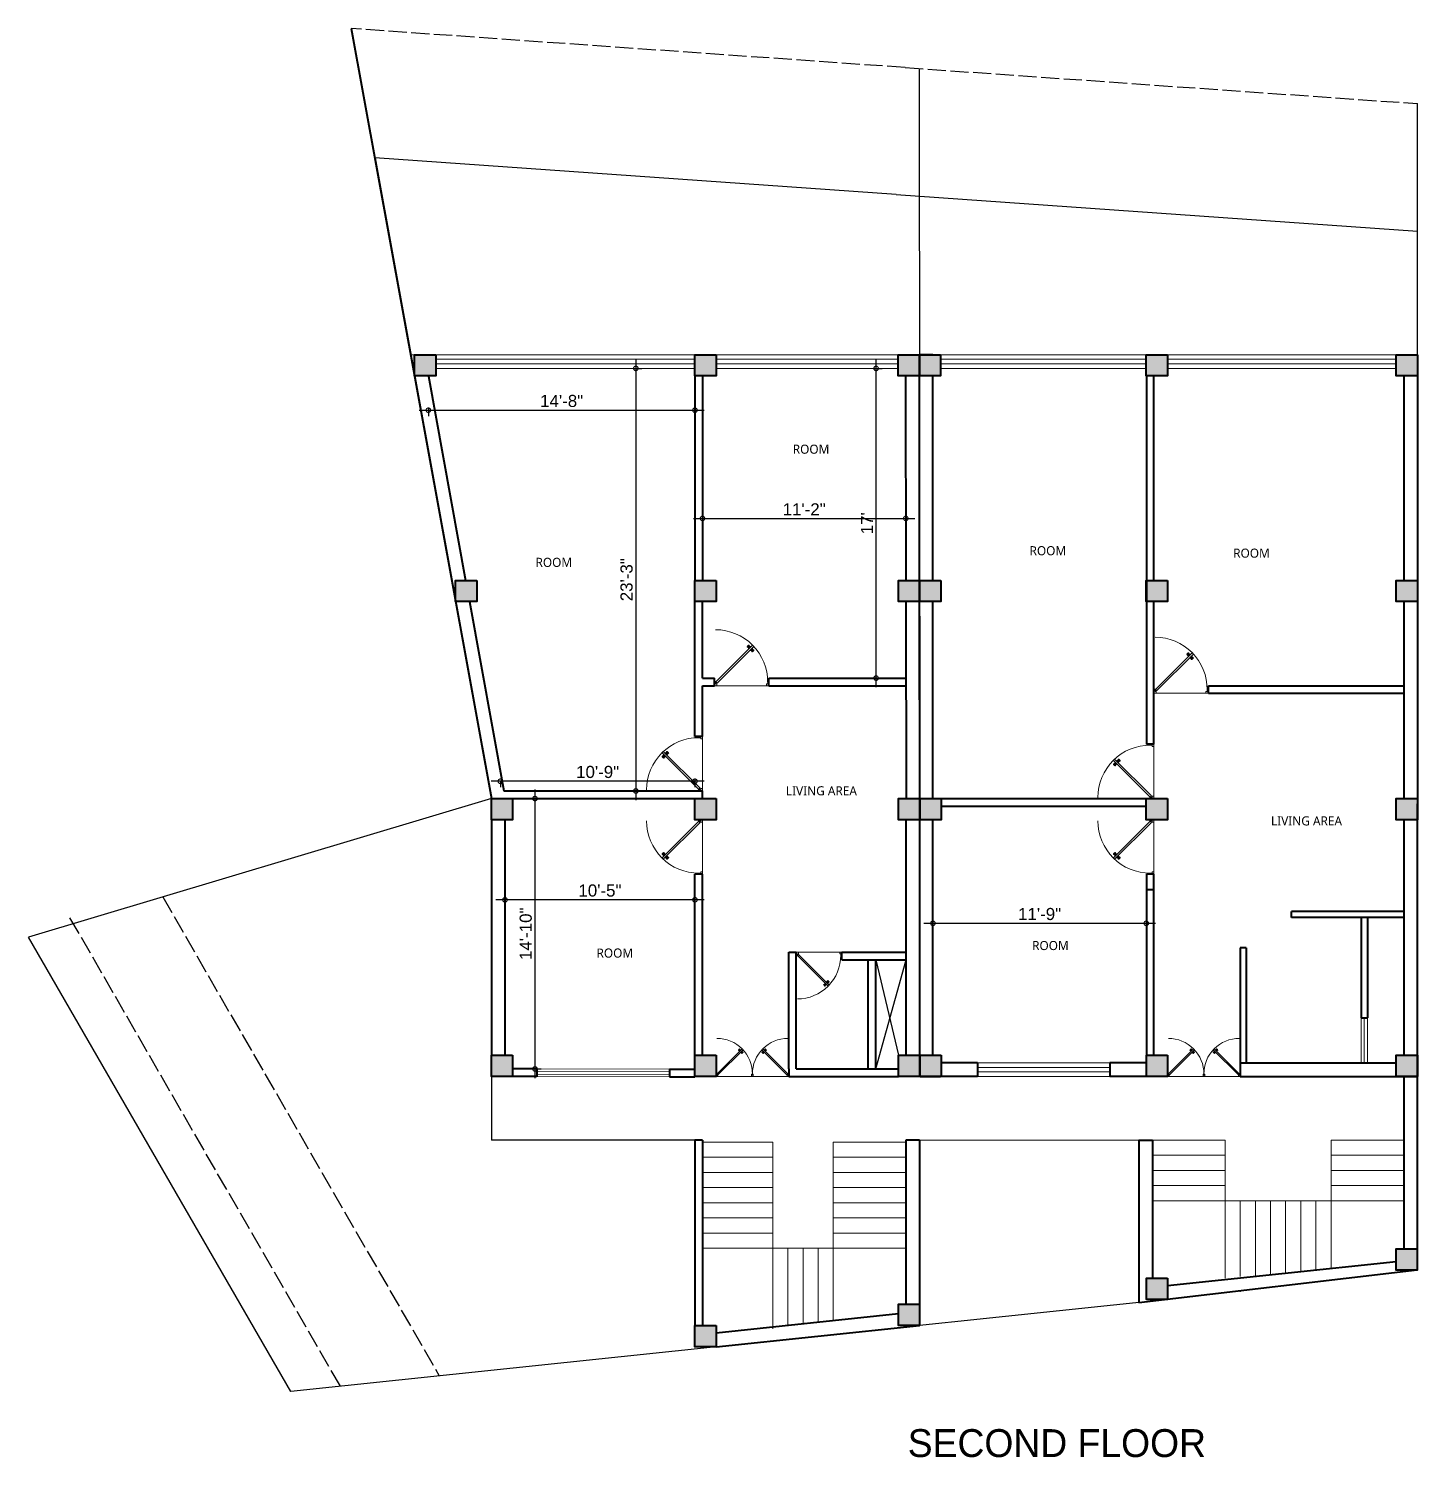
# Model space of a CAD drawing. Header units: inches. Extents: x -71 to 2682309, y -3332 to 801571.
# Drawn here: x 2649921 to 2650838, y 792996 to 793939 of the extents above; entities that cross this region are included whole.
import ezdxf

# ---------------------------------------------------------------- set-up
doc = ezdxf.new("R2010")
doc.units = ezdxf.units.IN
doc.header["$MEASUREMENT"] = 0
doc.header["$PDMODE"] = 99
doc.linetypes.add('ACAD_ISO02W100', pattern=[15, 12, -3])
doc.linetypes.add('SOLID', pattern=[0])
for name, color, linetype, lineweight in [('CONC. OUTLINE RA', 150, 'Continuous', 40), ('ele 4', 114, 'Continuous', 9), ('elev 2', 20, 'Continuous', 25), ('HATCH RA', 8, 'Continuous', 9), ('PUERTAS', 7, 'Continuous', 13), ('stair EA', 132, 'Continuous', 5), ('STAIR PLAN AND ELEV RA', 124, 'Continuous', 20), ('TEXT RA', 254, 'Continuous', 20), ('wall EA', 24, 'Continuous', 40), ('WALL RA', 42, 'Continuous', 50), ('Win EA', 114, 'Continuous', 5)]:
    doc.layers.add(name, color=color, linetype=linetype, lineweight=lineweight)
for name, color, linetype in [('HACTH', 7, 'Continuous'), ('lettring', 7, 'Continuous'), ('text EA', 7, 'Continuous')]:
    doc.layers.add(name, color=color, linetype=linetype)
doc.styles.add('EAPL', font='arial.ttf', dxfattribs={"height": 8})
doc.styles.add('RA 50 new', font='GOTHIC.TTF', dxfattribs={"height": 100})
doc.styles.get("Standard").update_dxf_attribs({"font": 'arial.ttf'})
doc.dimstyles.new('EA Copy of 1-8', dxfattribs={"dimtxt": 8, "dimasz": 6, "dimexe": 4, "dimexo": 6, "dimgap": 2, "dimtad": 1, "dimdec": 0, "dimzin": 0, "dimdsep": 46, "dimlunit": 3, "dimtxsty": 'EAPL', "dimblk": 'DOTSMALL', "dimcen": -0.09, "dimdle": 6, "dimclrd": 256, "dimclre": 256, "dimclrt": 256, "dimadec": 0, "dimazin": 0, "dimtfac": 8, "dimtdec": 0, "dimtix": 1, "dimtmove": 0, "dimatfit": 3, "dimldrblk": 'OPEN30', "dimfxl": 1, "dimfxlon": 1, "dimtolj": 1, "dimtzin": 0, "dimlwd": -1, "dimlwe": -1, "dimarcsym": 0})

# ---------------------------------------------------------------- blocks, each defined once
blk = doc.blocks.new('COLUMN')
at = {"layer": 'HACTH', "lineweight": 30, "transparency": 33554541}
h = blk.add_hatch(color=256, dxfattribs=at)
h.dxf.hatch_style = 1
h.paths.add_polyline_path([(2659104.19, 784576.38), (2659090.19, 784576.38), (2659090.19, 784562.38), (2659104.19, 784562.38)])
at = {"layer": 'CONC. OUTLINE RA'}
blk.add_lwpolyline([(2659090.19, 784576.38), (2659104.19, 784576.38), (2659104.19, 784562.38), (2659090.19, 784562.38)], close=True, dxfattribs=at)
blk = doc.blocks.new('3ft')
at = {"layer": 'PUERTAS', "color": 6}
for p, q in [((1.01, 2.52), (25.23, 26.74)), ((26.05, 25.92), (1.77, 1.64)), ((26.05, 25.92), (25.23, 26.74)), ((0, 2.4), (0, 0)), ((0.72, 2.4), (0, 2.4)), ((1.6, 0), (0, 0)), ((0.72, 1.52), (0.72, 2.44)), ((0.8, 1.52), (0.72, 1.52)), ((0.8, 1.52), (0.8, 2.41)), ((0.8, 1.2), (0.8, 1.52)), ((1.6, 1.2), (0.8, 1.2)), ((1.57, 1.84), (0.94, 2.47)), ((1.63, 1.89), (0.97, 2.55)), ((1.63, 1.89), (1.57, 1.84)), ((1.77, 1.64), (1.57, 1.84)), ((1.6, 0), (1.6, 1.2)), ((34.4, 0), (34.4, 1.2)), ((34.4, 1.2), (35.2, 1.2)), ((34.4, 0), (36, 0)), ((35.2, 1.2), (35.2, 2.4)), ((35.2, 2.4), (36, 2.4)), ((36, 0), (36, 2.4))]:
    blk.add_line(p, q, dxfattribs=at)
at = {"layer": 'PUERTAS', "color": 8}
for p, q in [((22.57, 24.94), (21.65, 25.68)), ((22.63, 24.99), (21.69, 25.75)), ((22.74, 25.1), (21.84, 25.9)), ((22.13, 26.28), (21.98, 26.13)), ((22.88, 25.24), (22.01, 26.06)), ((22.13, 26.28), (22.27, 26.42)), ((22.29, 26.41), (22.27, 26.42)), ((23.16, 25.52), (22.34, 26.39)), ((23.3, 25.66), (22.5, 26.56)), ((23.41, 25.77), (22.65, 26.71)), ((22.69, 24.32), (23.02, 24.83)), ((23.46, 25.83), (22.72, 26.75)), ((22.95, 24.96), (22.84, 25.07)), ((22.98, 24.99), (22.86, 25.1)), ((23.03, 25.04), (22.91, 25.15)), ((22.91, 24.53), (23.1, 24.91)), ((23.11, 25.12), (22.99, 25.23)), ((23.13, 24.76), (23.18, 24.99)), ((23.28, 25.3), (23.17, 25.41)), ((23.36, 25.37), (23.25, 25.49)), ((23.31, 24.94), (23.28, 25.08)), ((23.41, 25.43), (23.3, 25.54)), ((23.46, 25.09), (23.32, 25.13)), ((23.44, 25.45), (23.33, 25.56)), ((23.64, 25.27), (23.41, 25.22)), ((23.87, 25.49), (23.49, 25.3)), ((24.08, 25.71), (23.57, 25.38)), ((23.63, 23.38), (24.14, 23.72)), ((23.84, 23.6), (24.22, 23.79)), ((24.07, 23.82), (24.3, 23.88)), ((24.25, 24), (24.39, 23.97)), ((24.25, 23.26), (24.99, 22.34)), ((24.27, 23.64), (24.38, 23.53)), ((24.3, 23.67), (24.41, 23.56)), ((24.3, 23.32), (25.06, 22.38)), ((24.35, 23.72), (24.46, 23.61)), ((24.4, 24.15), (24.43, 24.01)), ((24.41, 23.43), (25.2, 22.53)), ((24.43, 23.8), (24.54, 23.69)), ((24.58, 24.33), (24.52, 24.1)), ((24.55, 23.57), (25.37, 22.7)), ((24.6, 23.97), (24.72, 23.86)), ((24.8, 24.56), (24.61, 24.18)), ((25.02, 24.77), (24.68, 24.26)), ((24.68, 24.05), (24.79, 23.94)), ((24.73, 24.1), (24.85, 23.99)), ((24.76, 24.13), (24.87, 24.02)), ((24.83, 23.85), (25.7, 23.03)), ((24.97, 23.99), (25.87, 23.2)), ((25.08, 24.1), (26.02, 23.34)), ((25.14, 24.15), (26.06, 23.41)), ((25.58, 22.82), (25.43, 22.67)), ((25.58, 22.82), (25.73, 22.97)), ((25.72, 22.98), (25.73, 22.97)), ((0, 0), (36, 0))]:
    blk.add_line(p, q, dxfattribs=at)
at = {"layer": 'PUERTAS', "color": 1}
for p, q in [((21.67, 25.73), (22.17, 26.23)), ((22.49, 24.95), (21.67, 25.61)), ((21.7, 25.82), (22.14, 26.26)), ((21.73, 25.79), (21.7, 25.82)), ((22.58, 26.7), (22.14, 26.26)), ((22.67, 26.73), (22.17, 26.23)), ((22.61, 26.67), (22.58, 26.7)), ((22.6, 24.96), (23.02, 25.38)), ((22.61, 24.25), (22.92, 24.72)), ((22.62, 24.13), (22.61, 24.14)), ((22.7, 25.07), (22.71, 25.06)), ((23.45, 25.91), (22.79, 26.73)), ((22.82, 25.06), (23.08, 25.32)), ((22.94, 24.95), (22.83, 25.07)), ((22.92, 24.72), (22.92, 24.72)), ((22.93, 24.94), (23.19, 25.21)), ((22.93, 24.84), (22.93, 24.83)), ((23.44, 25.81), (23.02, 25.38)), ((23.34, 25.58), (23.08, 25.32)), ((23.46, 25.47), (23.19, 25.21)), ((23.33, 25.7), (23.34, 25.69)), ((23.45, 25.46), (23.33, 25.57)), ((23.44, 23.31), (23.45, 23.3)), ((23.56, 23.3), (24.03, 23.61)), ((23.57, 25.47), (23.57, 25.47)), ((24.15, 25.79), (23.68, 25.48)), ((23.68, 25.48), (23.68, 25.48)), ((24.03, 23.61), (24.03, 23.62)), ((24.14, 23.62), (24.14, 23.62)), ((24.25, 23.62), (24.51, 23.89)), ((24.27, 25.78), (24.26, 25.79)), ((24.26, 23.29), (24.69, 23.71)), ((24.26, 23.63), (24.37, 23.52)), ((24.26, 23.18), (24.92, 22.37)), ((24.37, 23.52), (24.63, 23.77)), ((24.37, 23.4), (24.37, 23.4)), ((24.78, 24.15), (24.51, 23.89)), ((24.89, 24.03), (24.63, 23.77)), ((25.11, 24.14), (24.69, 23.71)), ((24.77, 24.14), (24.88, 24.03)), ((24.79, 24.38), (24.78, 24.37)), ((24.78, 24.26), (24.78, 24.26)), ((25.1, 24.84), (24.79, 24.38)), ((25, 24.03), (25, 24.03)), ((25.04, 22.36), (25.54, 22.86)), ((25.09, 24.96), (25.1, 24.95)), ((25.1, 22.42), (25.13, 22.39)), ((25.13, 22.39), (25.57, 22.83)), ((25.22, 24.14), (26.03, 23.48)), ((26.04, 23.37), (25.54, 22.86)), ((26.01, 23.27), (25.57, 22.83)), ((25.98, 23.3), (26.01, 23.27))]:
    blk.add_line(p, q, dxfattribs=at)
at = {"layer": 'PUERTAS', "color": 2}
for p, q in [((21.99, 26.11), (21.98, 26.13)), ((25.42, 22.68), (25.43, 22.67))]:
    blk.add_line(p, q, dxfattribs=at)
at = {"layer": 'PUERTAS', "color": 6}
for radius in [0.155, 0.0752]:
    blk.add_circle((0.82, 2.56), radius, dxfattribs=at)
blk.add_arc((0.82, 2.56), 34.38, 359.72845, 90.03333, dxfattribs=at)
at = {"layer": 'PUERTAS', "color": 1}
for centre, start, end in [((22.54, 25.01), 231.07637, 315), ((22.67, 24.2), 135, 225), ((22.73, 26.68), 38.92363, 135), ((22.77, 25.12), 225, 315), ((22.99, 24.89), 135, 219.74275), ((22.87, 24.78), 315, 39.74275), ((23.28, 25.63), 315, 45), ((23.39, 25.86), 315, 38.92363), ((23.51, 23.36), 225, 315), ((23.51, 25.41), 50.25725, 135), ((23.62, 25.53), 230.25725, 315), ((24.09, 23.56), 50.25725, 135), ((24.2, 23.68), 230.25725, 315), ((24.2, 25.73), 45, 135), ((24.32, 23.23), 135, 218.92363), ((24.42, 23.46), 135, 225), ((24.84, 24.31), 135, 219.74275), ((24.72, 24.21), 315, 39.74275), ((24.94, 23.98), 45, 135), ((24.98, 22.42), 218.92363, 315), ((25.04, 24.89), 315, 45), ((25.17, 24.08), 51.07637, 135), ((25.98, 23.42), 315, 51.07637)]:
    blk.add_arc(centre, 0.08, start, end, dxfattribs=at)
blk = doc.blocks.new('*U327')
at = {"color": 3, "xscale": -1}
blk.add_blockref('3ft', (42, 0), dxfattribs=at)
blk = doc.blocks.new('_DotSmall')
at = {"color": 0, "linetype": 'ByBlock', "const_width": 0.5}
blk.add_lwpolyline([(-0.0625, 0, 1), (0.0625, 0, 1)], format="xyb", close=True, dxfattribs=at)
blk = doc.blocks.new('*D731')
at = {"layer": 'Defpoints', "color": 0, "transparency": 16777216}
for p in [(2650184.7, 793709.68), (2650360.73, 793709.68), (2650360.73, 793687.19)]:
    blk.add_point(p, dxfattribs=at)
at = {"layer": 'lettring', "transparency": 16777216}
for p, q in [((2650178.7, 793687.19), (2650366.73, 793687.19)), ((2650184.7, 793688.19), (2650184.7, 793683.19)), ((2650360.73, 793688.19), (2650360.73, 793683.19))]:
    blk.add_line(p, q, dxfattribs=at)
at = {"layer": 'lettring', "transparency": 16777216, "xscale": 6, "yscale": 6, "zscale": 6, "rotation": 180}
blk.add_blockref('_DotSmall', (2650184.7, 793687.19), dxfattribs=at)
at = {"layer": 'lettring', "transparency": 16777216, "xscale": 6, "yscale": 6, "zscale": 6}
blk.add_blockref('_DotSmall', (2650360.73, 793687.19), dxfattribs=at)
at = {"layer": 'lettring', "transparency": 16777216, "insert": (2650272.72, 793693.27), "char_height": 8, "attachment_point": 5, "style": 'EAPL'}
blk.add_mtext('\\A1;14\'-8"', dxfattribs=at)
blk = doc.blocks.new('_Open30')
at = {"color": 0, "linetype": 'ByBlock', "lineweight": -2}
for p, q in [((-1, 0.27), (0, 0)), ((0, 0), (-1, -0.27)), ((0, 0), (-1, 0))]:
    blk.add_line(p, q, dxfattribs=at)
blk = doc.blocks.new('*D732')
at = {"layer": 'Defpoints', "color": 0, "transparency": 16777216}
for p in [(2650275.14, 793714.77), (2650275.14, 793435.8), (2650321.71, 793435.8)]:
    blk.add_point(p, dxfattribs=at)
at = {"layer": 'lettring', "transparency": 16777216}
for p, q in [((2650320.71, 793714.77), (2650325.71, 793714.77)), ((2650321.71, 793720.77), (2650321.71, 793429.8)), ((2650320.71, 793435.8), (2650325.71, 793435.8))]:
    blk.add_line(p, q, dxfattribs=at)
at = {"layer": 'lettring', "transparency": 16777216, "xscale": 6, "yscale": 6, "zscale": 6}
for p, rotation in [((2650321.71, 793714.77), 90), ((2650321.71, 793435.8), 270)]:
    blk.add_blockref('_DotSmall', p, dxfattribs=dict(at, rotation=rotation))
at = {"layer": 'lettring', "transparency": 16777216, "insert": (2650315.62, 793575.29), "char_height": 8, "attachment_point": 5, "rotation": 90, "style": 'EAPL'}
blk.add_mtext('\\A1;23\'-3"', dxfattribs=at)
blk = doc.blocks.new('*D733')
at = {"layer": 'Defpoints', "color": 0, "transparency": 16777216}
for p in [(2650360.74, 793471.8), (2650232.23, 793448.42), (2650232.23, 793442.23)]:
    blk.add_point(p, dxfattribs=at)
at = {"layer": 'lettring', "transparency": 16777216}
for p, q in [((2650366.74, 793442.23), (2650226.23, 793442.23)), ((2650232.23, 793442.42), (2650232.23, 793438.23)), ((2650360.74, 793443.23), (2650360.74, 793438.23))]:
    blk.add_line(p, q, dxfattribs=at)
at = {"layer": 'lettring', "transparency": 16777216, "xscale": 6, "yscale": 6, "zscale": 6, "rotation": 180}
blk.add_blockref('_DotSmall', (2650232.23, 793442.23), dxfattribs=at)
at = {"layer": 'lettring', "transparency": 16777216, "xscale": 6, "yscale": 6, "zscale": 6}
blk.add_blockref('_DotSmall', (2650360.74, 793442.23), dxfattribs=at)
at = {"layer": 'lettring', "transparency": 16777216, "insert": (2650296.49, 793448.32), "char_height": 8, "attachment_point": 5, "style": 'EAPL'}
blk.add_mtext('\\A1;10\'-9"', dxfattribs=at)
blk = doc.blocks.new('*D734')
at = {"layer": 'Defpoints', "color": 0, "transparency": 16777216}
for p in [(2650500.01, 793615.72), (2650365.73, 793574.81), (2650500.01, 793575.02)]:
    blk.add_point(p, dxfattribs=at)
at = {"layer": 'lettring', "transparency": 16777216}
for p, q in [((2650365.73, 793614.72), (2650365.73, 793619.72)), ((2650500.01, 793614.72), (2650500.01, 793619.72)), ((2650359.73, 793615.72), (2650506.01, 793615.72))]:
    blk.add_line(p, q, dxfattribs=at)
at = {"layer": 'lettring', "transparency": 16777216, "xscale": 6, "yscale": 6, "zscale": 6, "rotation": 180}
blk.add_blockref('_DotSmall', (2650365.73, 793615.72), dxfattribs=at)
at = {"layer": 'lettring', "transparency": 16777216, "xscale": 6, "yscale": 6, "zscale": 6}
blk.add_blockref('_DotSmall', (2650500.01, 793615.72), dxfattribs=at)
at = {"layer": 'lettring', "transparency": 16777216, "insert": (2650432.87, 793621.74), "char_height": 8, "attachment_point": 5, "style": 'EAPL'}
blk.add_mtext('\\A1;11\'-2"', dxfattribs=at)
blk = doc.blocks.new('*D735')
at = {"layer": 'Defpoints', "color": 0, "transparency": 16777216}
for p in [(2650409.57, 793714.77), (2650480.38, 793714.77), (2650409.57, 793510.32)]:
    blk.add_point(p, dxfattribs=at)
at = {"layer": 'lettring', "transparency": 16777216}
for p, q in [((2650479.38, 793714.77), (2650484.38, 793714.77)), ((2650480.38, 793504.32), (2650480.38, 793720.77)), ((2650479.38, 793510.32), (2650484.38, 793510.32))]:
    blk.add_line(p, q, dxfattribs=at)
at = {"layer": 'lettring', "transparency": 16777216, "xscale": 6, "yscale": 6, "zscale": 6}
for p, rotation in [((2650480.38, 793714.77), 90), ((2650480.38, 793510.32), 270)]:
    blk.add_blockref('_DotSmall', p, dxfattribs=dict(at, rotation=rotation))
at = {"layer": 'lettring', "transparency": 16777216, "insert": (2650474.36, 793612.55), "char_height": 8, "attachment_point": 5, "rotation": 90, "style": 'EAPL'}
blk.add_mtext("\\A1;17'", dxfattribs=at)
blk = doc.blocks.new('*D736')
at = {"layer": 'Defpoints', "color": 0, "transparency": 16777216}
for p in [(2650235.29, 793380.81), (2650360.74, 793380.81), (2650235.29, 793363.97)]:
    blk.add_point(p, dxfattribs=at)
at = {"layer": 'lettring', "transparency": 16777216}
for p, q in [((2650235.29, 793364.97), (2650235.29, 793359.97)), ((2650360.74, 793364.97), (2650360.74, 793359.97)), ((2650366.74, 793363.97), (2650229.29, 793363.97))]:
    blk.add_line(p, q, dxfattribs=at)
at = {"layer": 'lettring', "transparency": 16777216, "xscale": 6, "yscale": 6, "zscale": 6, "rotation": 180}
blk.add_blockref('_DotSmall', (2650235.29, 793363.97), dxfattribs=at)
at = {"layer": 'lettring', "transparency": 16777216, "xscale": 6, "yscale": 6, "zscale": 6}
blk.add_blockref('_DotSmall', (2650360.74, 793363.97), dxfattribs=at)
at = {"layer": 'lettring', "transparency": 16777216, "insert": (2650298.01, 793370.05), "char_height": 8, "attachment_point": 5, "style": 'EAPL'}
blk.add_mtext('\\A1;10\'-5"', dxfattribs=at)
blk = doc.blocks.new('*D737')
at = {"layer": 'Defpoints', "color": 0, "transparency": 16777216}
for p in [(2650240.29, 793430.8), (2650240.29, 793252.31), (2650255.11, 793252.31)]:
    blk.add_point(p, dxfattribs=at)
at = {"layer": 'lettring', "transparency": 16777216}
for p, q in [((2650254.11, 793430.8), (2650259.11, 793430.8)), ((2650255.11, 793436.8), (2650255.11, 793246.31)), ((2650254.11, 793252.31), (2650259.11, 793252.31))]:
    blk.add_line(p, q, dxfattribs=at)
at = {"layer": 'lettring', "transparency": 16777216, "xscale": 6, "yscale": 6, "zscale": 6}
for p, rotation in [((2650255.11, 793430.8), 90), ((2650255.11, 793252.31), 270)]:
    blk.add_blockref('_DotSmall', p, dxfattribs=dict(at, rotation=rotation))
at = {"layer": 'lettring', "transparency": 16777216, "insert": (2650249.02, 793341.56), "char_height": 8, "attachment_point": 5, "rotation": 90, "style": 'EAPL'}
blk.add_mtext('\\A1;14\'-10"', dxfattribs=at)
blk = doc.blocks.new('*D738')
at = {"layer": 'Defpoints', "color": 0, "transparency": 16777216}
for p in [(2650517.9, 793399.76), (2650658.82, 793399.76), (2650658.82, 793348.44)]:
    blk.add_point(p, dxfattribs=at)
at = {"layer": 'lettring', "transparency": 16777216}
for p, q in [((2650511.9, 793348.44), (2650664.82, 793348.44)), ((2650517.9, 793349.44), (2650517.9, 793344.44)), ((2650658.82, 793349.44), (2650658.82, 793344.44))]:
    blk.add_line(p, q, dxfattribs=at)
at = {"layer": 'lettring', "transparency": 16777216, "xscale": 6, "yscale": 6, "zscale": 6, "rotation": 180}
blk.add_blockref('_DotSmall', (2650517.9, 793348.44), dxfattribs=at)
at = {"layer": 'lettring', "transparency": 16777216, "xscale": 6, "yscale": 6, "zscale": 6}
blk.add_blockref('_DotSmall', (2650658.82, 793348.44), dxfattribs=at)
at = {"layer": 'lettring', "transparency": 16777216, "insert": (2650588.36, 793354.53), "char_height": 8, "attachment_point": 5, "style": 'EAPL'}
blk.add_mtext('\\A1;11\'-9"', dxfattribs=at)

msp = doc.modelspace()

# ---------------------------------------------------------------- linework, layer by layer
at = {"linetype": 'ACAD_ISO02W100'}
for p, q in [((2650499.57, 793913.43), (2650133.81, 793939.16)), ((2650499.57, 793913.43), (2650837.83, 793889.63)), ((2650009.29, 793365.87), (2650191.91, 793049.71)), ((2650126.57, 793042.86), (2649946.66, 793354.36)), ((2650837.84, 793247.31), (2650823.84, 793247.31))]:
    msp.add_line(p, q, dxfattribs=at)
at = {"color": 244, "lineweight": 30, "true_color": 0x991b1e}
for p, q in [((2650508.75, 793912.78), (2650509.19, 793430.8)), ((2650837.83, 793723.81), (2650837.83, 793889.63)), ((2650493.68, 793829.64), (2650149.32, 793853.86)), ((2650493.68, 793829.64), (2650837.83, 793805.43)), ((2650182.13, 793723.81), (2650182.15, 793723.68)), ((2650226.29, 793430.8), (2649920.68, 793339.36)), ((2650093.91, 793039.44), (2649920.68, 793339.36))]:
    msp.add_line(p, q, dxfattribs=at)
at = {"layer": 'ele 4', "linetype": 'SOLID'}
for p, q in [((2650360.73, 793723.8), (2650172.98, 793723.81)), ((2650494.93, 793723.8), (2650374.73, 793723.8)), ((2650658.82, 793723.81), (2650522.93, 793723.81)), ((2650823.83, 793723.81), (2650672.82, 793723.81)), ((2650360.73, 793720.81), (2650189.55, 793720.81)), ((2650189.55, 793717.77), (2650360.73, 793717.77)), ((2650189.55, 793714.77), (2650360.73, 793714.77)), ((2650494.93, 793720.81), (2650374.73, 793720.81)), ((2650374.73, 793717.77), (2650494.93, 793717.77)), ((2650374.73, 793714.77), (2650494.93, 793714.77)), ((2650658.82, 793720.81), (2650522.93, 793720.81)), ((2650522.93, 793717.78), (2650658.82, 793717.78)), ((2650522.93, 793714.78), (2650658.82, 793714.78)), ((2650823.83, 793720.81), (2650672.82, 793720.81)), ((2650672.82, 793717.78), (2650823.83, 793717.78)), ((2650672.82, 793714.78), (2650823.83, 793714.78)), ((2650800.8, 793256.34), (2650800.8, 793285.95)), ((2650802.8, 793285.95), (2650802.8, 793256.34)), ((2650804.8, 793285.95), (2650804.8, 793256.34)), ((2650547.24, 793256.31), (2650634.84, 793256.31)), ((2650547.24, 793253.31), (2650634.84, 793253.31)), ((2650547.24, 793250.31), (2650634.84, 793250.31)), ((2650547.24, 793247.31), (2650634.84, 793247.31))]:
    msp.add_line(p, q, dxfattribs=at)
at = {"layer": 'ele 4'}
for p, q in [((2650256.29, 793252.31), (2650343.89, 793252.12)), ((2650256.28, 793250.81), (2650343.88, 793250.62)), ((2650256.28, 793248.81), (2650343.88, 793248.62)), ((2650256.28, 793247.31), (2650343.88, 793247.12))]:
    msp.add_line(p, q, dxfattribs=at)
at = {"layer": 'elev 2'}
for p, q in [((2650480.24, 793252.31), (2650500.24, 793324.31)), ((2650480.24, 793324.31), (2650495.24, 793261.31)), ((2650226.29, 793247.31), (2650226.29, 793205.31)), ((2650360.74, 793247.31), (2650360.74, 793247.31)), ((2650369.74, 793247.31), (2650369.74, 793247.31)), ((2650360.74, 793205.31), (2650226.29, 793205.31)), ((2650672.84, 793100.14), (2650093.91, 793039.44)), ((2650495.11, 793090.55), (2650374.74, 793077.93))]:
    msp.add_line(p, q, dxfattribs=at)
at = {"layer": 'HATCH RA'}
msp.add_line((2650837.87, 793270.81), (2650837.84, 793270.81), dxfattribs=at)
at = {"layer": 'stair EA'}
for p, q in [((2650412.11, 793203.94), (2650365.74, 793203.94)), ((2650412.11, 793203.94), (2650412.11, 793080.8)), ((2650500.11, 793203.94), (2650452.11, 793203.94)), ((2650500.11, 793203.94), (2650452.11, 793203.94)), ((2650452.11, 793203.94), (2650452.11, 793086.04)), ((2650653.84, 793205.31), (2650509.11, 793205.31)), ((2650710.84, 793205.31), (2650662.84, 793205.31)), ((2650710.84, 793205.31), (2650710.84, 793114.22)), ((2650828.84, 793205.31), (2650780.84, 793205.31)), ((2650780.84, 793205.31), (2650780.84, 793120.51)), ((2650710.84, 793195.31), (2650662.84, 793195.31)), ((2650828.84, 793195.31), (2650780.84, 793195.31)), ((2650412.11, 793193.94), (2650365.74, 793193.94)), ((2650500.11, 793193.94), (2650452.11, 793193.94)), ((2650500.11, 793193.94), (2650452.11, 793193.94)), ((2650710.84, 793185.31), (2650662.84, 793185.31)), ((2650828.84, 793185.31), (2650780.84, 793185.31)), ((2650412.11, 793183.94), (2650365.74, 793183.94)), ((2650500.11, 793183.94), (2650452.11, 793183.94)), ((2650500.11, 793183.94), (2650452.11, 793183.94)), ((2650412.11, 793173.94), (2650365.74, 793173.94)), ((2650500.11, 793173.94), (2650452.11, 793173.94)), ((2650500.11, 793173.94), (2650452.11, 793173.94)), ((2650710.84, 793175.31), (2650662.84, 793175.31)), ((2650828.84, 793175.31), (2650780.84, 793175.31)), ((2650412.11, 793163.94), (2650365.74, 793163.94)), ((2650500.11, 793163.94), (2650452.11, 793163.94)), ((2650500.11, 793163.94), (2650452.11, 793163.94)), ((2650828.84, 793165.31), (2650662.84, 793165.31)), ((2650710.84, 793165.31), (2650710.84, 793115.27)), ((2650720.84, 793165.31), (2650720.84, 793115.27)), ((2650730.84, 793165.31), (2650730.84, 793115.27)), ((2650740.84, 793165.31), (2650740.84, 793116.32)), ((2650750.84, 793165.31), (2650750.84, 793117.37)), ((2650760.84, 793165.31), (2650760.84, 793118.41)), ((2650770.84, 793165.31), (2650770.84, 793119.46)), ((2650412.11, 793153.94), (2650365.74, 793153.94)), ((2650500.11, 793153.94), (2650452.11, 793153.94)), ((2650500.11, 793153.94), (2650452.11, 793153.94)), ((2650412.11, 793143.94), (2650365.74, 793143.94)), ((2650500.11, 793143.94), (2650452.11, 793143.94)), ((2650500.11, 793143.94), (2650452.11, 793143.94)), ((2650500.11, 793133.94), (2650365.74, 793133.94)), ((2650422.11, 793133.94), (2650422.11, 793082.9)), ((2650432.11, 793133.94), (2650432.11, 793083.95)), ((2650442.11, 793133.94), (2650442.11, 793085)), ((2650662.84, 793100.14), (2650662.84, 793100.13)), ((2650720.84, 793105.75), (2650720.84, 793105.16))]:
    msp.add_line(p, q, dxfattribs=at)
at = {"layer": 'STAIR PLAN AND ELEV RA'}
msp.add_line((2650823.84, 793247.31), (2650828.84, 793247.31), dxfattribs=at)
msp.add_line((2650823.84, 793247.31), (2650828.84, 793247.31), dxfattribs=at)
at = {"layer": 'wall EA'}
for p, q in [((2650133.81, 793939.16), (2650226.29, 793430.8)), ((2650149.32, 793853.86), (2650226.29, 793430.8)), ((2650837.84, 793721.81), (2650837.74, 793133.43)), ((2650184.7, 793709.68), (2650209.23, 793574.83)), ((2650360.73, 793709.8), (2650360.73, 793574.81)), ((2650365.73, 793709.8), (2650365.73, 793574.81)), ((2650499.8, 793709.81), (2650500.01, 793574.81)), ((2650509.08, 793562.81), (2650509.08, 793709.81)), ((2650517.9, 793574.81), (2650517.9, 793709.81)), ((2650658.84, 793709.81), (2650658.84, 793466.8)), ((2650663.84, 793574.81), (2650663.84, 793709.81)), ((2650828.84, 793709.81), (2650828.84, 793574.81)), ((2650211.78, 793560.83), (2650234.53, 793435.8)), ((2650360.74, 793525.02), (2650360.74, 793560.81)), ((2650365.74, 793510.32), (2650365.74, 793560.81)), ((2650500.03, 793560.81), (2650500.24, 793430.8)), ((2650509.22, 793430.8), (2650509.08, 793560.81)), ((2650517.9, 793430.8), (2650517.9, 793560.81)), ((2650663.84, 793500.32), (2650663.84, 793560.81)), ((2650828.84, 793560.81), (2650828.84, 793430.8)), ((2650360.74, 793471.8), (2650360.74, 793525.02)), ((2650365.74, 793510.32), (2650373.57, 793510.32)), ((2650373.57, 793505.32), (2650373.57, 793510.32)), ((2650409.57, 793505.32), (2650409.57, 793510.32)), ((2650409.57, 793510.32), (2650500.08, 793510.32)), ((2650365.74, 793505.32), (2650373.57, 793505.32)), ((2650365.74, 793471.8), (2650365.74, 793505.32)), ((2650409.57, 793505.32), (2650500.09, 793505.32)), ((2650663.84, 793466.8), (2650663.84, 793500.32)), ((2650699.84, 793500.32), (2650699.84, 793505.32)), ((2650699.84, 793505.32), (2650828.84, 793505.32)), ((2650699.84, 793500.32), (2650828.84, 793500.32)), ((2650365.74, 793471.8), (2650360.74, 793471.8)), ((2650663.84, 793466.8), (2650658.84, 793466.8)), ((2650234.53, 793435.8), (2650365.74, 793435.8)), ((2650240.29, 793430.8), (2650360.74, 793430.8)), ((2650365.74, 793430.8), (2650365.74, 793435.8)), ((2650509.19, 793430.8), (2650509.25, 793430.8)), ((2650523.25, 793430.8), (2650658.82, 793430.8)), ((2650523.25, 793425.8), (2650658.82, 793425.8)), ((2650226.29, 793416.8), (2650226.29, 793261.31)), ((2650235.29, 793416.8), (2650235.29, 793261.31)), ((2650500.24, 793261.31), (2650500.24, 793416.8)), ((2650509.24, 793261.31), (2650509.24, 793416.8)), ((2650517.9, 793261.31), (2650517.9, 793416.8)), ((2650828.84, 793416.8), (2650828.84, 793261.31)), ((2650360.74, 793261.31), (2650360.74, 793380.81)), ((2650365.74, 793380.81), (2650360.74, 793380.81)), ((2650365.74, 793261.31), (2650365.74, 793380.81)), ((2650658.84, 793380.8), (2650658.84, 793261.31)), ((2650663.84, 793380.8), (2650658.84, 793380.8)), ((2650663.84, 793261.31), (2650663.84, 793380.8)), ((2650658.84, 793370.8), (2650663.84, 793370.8)), ((2650828.84, 793356.34), (2650754.8, 793356.34)), ((2650754.8, 793352.34), (2650754.8, 793356.34)), ((2650828.84, 793352.34), (2650754.8, 793352.34)), ((2650800.8, 793352.34), (2650800.8, 793285.95)), ((2650804.8, 793352.34), (2650804.8, 793285.95)), ((2650422.7, 793329.31), (2650427.7, 793329.31)), ((2650422.7, 793252.31), (2650422.7, 793329.31)), ((2650427.7, 793252.31), (2650427.7, 793329.31)), ((2650457.7, 793324.31), (2650457.7, 793329.31)), ((2650457.7, 793329.31), (2650500.24, 793329.31)), ((2650720.8, 793332.34), (2650720.8, 793328.34)), ((2650724.8, 793332.34), (2650720.8, 793332.34)), ((2650720.8, 793328.34), (2650720.8, 793256.34)), ((2650724.8, 793332.34), (2650724.8, 793256.34)), ((2650457.7, 793324.31), (2650500.24, 793324.31)), ((2650475.24, 793252.31), (2650475.24, 793324.31)), ((2650480.24, 793252.31), (2650480.24, 793324.31)), ((2650800.8, 793285.95), (2650804.8, 793285.95)), ((2650256.29, 793252.31), (2650240.29, 793252.31)), ((2650256.29, 793252.31), (2650256.29, 793247.31)), ((2650343.88, 793252.12), (2650343.88, 793247.12)), ((2650343.88, 793252.12), (2650360.74, 793252.12)), ((2650422.7, 793252.31), (2650422.7, 793247.31)), ((2650427.7, 793252.31), (2650495.24, 793252.31)), ((2650547.24, 793256.31), (2650523.24, 793256.31)), ((2650547.24, 793256.31), (2650547.24, 793247.31)), ((2650658.84, 793256.31), (2650634.84, 793256.31)), ((2650634.84, 793256.31), (2650634.84, 793247.31)), ((2650720.8, 793256.34), (2650823.84, 793256.34)), ((2650720.8, 793256.34), (2650720.8, 793247.31)), ((2650256.29, 793247.31), (2650240.29, 793247.31)), ((2650343.88, 793247.12), (2650360.74, 793247.12)), ((2650422.7, 793247.31), (2650495.24, 793247.31)), ((2650547.24, 793247.31), (2650523.24, 793247.31)), ((2650658.84, 793247.31), (2650634.84, 793247.31)), ((2650720.8, 793247.31), (2650823.84, 793247.31)), ((2650828.84, 793247.31), (2650828.84, 793133.43)), ((2650360.74, 793205.31), (2650360.74, 793082.88)), ((2650365.74, 793205.31), (2650360.74, 793205.31)), ((2650365.74, 793205.31), (2650365.74, 793082.88)), ((2650509.11, 793205.31), (2650500.11, 793205.31)), ((2650500.11, 793205.31), (2650500.11, 793096.99)), ((2650509.11, 793205.31), (2650509.11, 793096.99)), ((2650653.84, 793205.31), (2650653.84, 793097.92)), ((2650653.84, 793205.31), (2650662.84, 793205.31)), ((2650662.84, 793205.31), (2650662.84, 793114.14)), ((2650837.74, 793119.43), (2650653.84, 793097.92)), ((2650823.84, 793125.02), (2650672.84, 793109.19)), ((2650495.11, 793090.54), (2650374.74, 793077.92)), ((2650374.74, 793068.87), (2650509.11, 793082.96))]:
    msp.add_line(p, q, dxfattribs=at)
at = {"layer": 'WALL RA'}
for p, q in [((2650508.93, 793723.81), (2650517.89, 793723.81)), ((2650522.9, 793247.31), (2650509.37, 793247.31)), ((2650837.84, 793247.31), (2650823.84, 793247.31))]:
    msp.add_line(p, q, dxfattribs=at)

# ---------------------------------------------------------------- block references
at = {"layer": 'HATCH RA', "lineweight": 30, "rotation": 270}
for p in [(1865613.18, 3452813.99), (1865798.35, 3452813.99), (1865932.55, 3452814), (1865946.55, 3452814), (1866096.45, 3452814), (1866261.45, 3452814), (1865640.25, 3452665.02), (1865798.36, 3452665), (1865932.7, 3452665), (1865946.7, 3452665), (1866096.45, 3452664.99), (1866261.46, 3452664.99), (1865663.91, 3452520.99), (1865798.36, 3452520.99), (1865932.81, 3452520.99), (1865946.87, 3452520.99), (1866096.45, 3452520.99), (1866261.46, 3452520.99), (1865663.91, 3452351.5), (1865798.36, 3452351.5), (1865932.86, 3452351.5), (1865946.86, 3452351.5), (1866096.46, 3452351.5), (1866261.46, 3452351.5), (1866261.36, 3452223.62), (1866096.46, 3452204.33), (1865932.73, 3452187.17), (1865798.36, 3452173.07)]:
    msp.add_blockref('COLUMN', p, dxfattribs=at)
at = {"layer": 'Win EA'}
for p, xscale, yscale, zscale, rotation in [((2650415.57, 793505.32), -0.9999536188852894, 0.9999536188852896, 0.9999536188852894, 359.9995031579402), ((2650705.84, 793500.32), -0.9999536188852894, 0.9999536188852896, 0.9999536188852894, 359.9995031579402), ((2650365.74, 793477.8), -0.9999536188852896, 0.9999536188852896, 0.9999536188852894, 89.99950316861236), ((2650663.84, 793472.8), -0.9999536188852896, 0.9999536188852896, 0.9999536188852894, 89.99950316861236), ((2650365.74, 793374.81), 0.9999536188852896, 0.9999536188852896, 0.9999536188852896, 90.00049686073707), ((2650663.84, 793374.8), 0.9999536188852896, 0.9999536188852896, 0.9999536188852896, 89.99950316856432), ((2650462.7, 793329.31), 0.8333366820079391, 0.8333366820079391, 0.8333366820079391, 180.0000000008893)]:
    msp.add_blockref('*U327', p, dxfattribs=dict(at, xscale=xscale, yscale=yscale, zscale=zscale, rotation=rotation))
at = {"layer": 'Win EA', "yscale": 0.6812915640384177, "zscale": 0.6812915640384177}
for p, xscale in [((2650403.35, 793247.31), -0.6812915640384177), ((2650394.09, 793247.31), 0.6812915640384177), ((2650701.45, 793247.31), -0.6812915640384177), ((2650692.19, 793247.31), 0.6812915640384177)]:
    msp.add_blockref('*U327', p, dxfattribs=dict(at, xscale=xscale))

# ---------------------------------------------------------------- texts
at = {"layer": 'text EA', "char_height": 6, "width": 84.336, "attachment_point": 2}
for s, insert in [('{\\fTrebuchet MS|b0|i0|c0|p34;ROOM }', (2650437.42, 793664.46)), ('{\\fTrebuchet MS|b0|i0|c0|p34;ROOM }', (2650593.81, 793597.44)), ('{\\fTrebuchet MS|b0|i0|c0|p34;ROOM }', (2650728.27, 793595.83)), ('{\\fTrebuchet MS|b0|i0|c0|p34;ROOM }', (2650267.54, 793589.75)), ('{\\fTrebuchet MS|b0|i0|c0|p34;LIVING AREA}', (2650444.24, 793438.93)), ('{\\fTrebuchet MS|b0|i0|c0|p34;LIVING AREA}', (2650764.61, 793419.06)), ('{\\fTrebuchet MS|b0|i0|c0|p34;ROOM }', (2650595.49, 793336.77)), ('{\\fTrebuchet MS|b0|i0|c0|p34;ROOM }', (2650307.83, 793331.81))]:
    msp.add_mtext(s, dxfattribs=dict(at, insert=insert))
at = {"layer": 'TEXT RA', "insert": (2650501.27, 793014.48), "char_height": 18.4098, "attachment_point": 1, "style": 'RA 50 new'}
msp.add_mtext_dynamic_manual_height_columns('SECOND FLOOR ', width=347.7777, gutter_width=0.523, heights=[0], dxfattribs=at)

# ---------------------------------------------------------------- dimensions: what is measured, and where the dimension line sits
at = {"layer": 'lettring'}
for base, p1, p2, picture, middle in [((2650321.71, 793435.8), (2650275.14, 793714.77), (2650275.14, 793435.8), '*D732', (2650315.62, 793575.29)), ((2650480.38, 793714.77), (2650409.57, 793510.32), (2650409.57, 793714.77), '*D735', (2650474.36, 793612.55)), ((2650255.11, 793252.31), (2650240.29, 793430.8), (2650240.29, 793252.31), '*D737', (2650249.02, 793341.56))]:
    dim = msp.add_linear_dim(base=base, p1=p1, p2=p2, angle=90, dimstyle='EA Copy of 1-8', dxfattribs=at)
    dim.commit()
    dim.dimension.update_dxf_attribs({"geometry": picture, "text_midpoint": middle})
for base, p1, p2, picture, middle in [((2650360.73, 793687.19), (2650184.7, 793709.68), (2650360.73, 793709.68), '*D731', (2650272.72, 793693.27)), ((2650500.01, 793615.72), (2650365.73, 793574.81), (2650500.01, 793575.02), '*D734', (2650432.87, 793621.74)), ((2650232.23, 793442.23), (2650360.74, 793471.8), (2650232.23, 793448.42), '*D733', (2650296.49, 793448.32)), ((2650658.82, 793348.44), (2650517.9, 793399.76), (2650658.82, 793399.76), '*D738', (2650588.36, 793354.53)), ((2650235.29, 793363.97), (2650360.74, 793380.81), (2650235.29, 793380.81), '*D736', (2650298.01, 793370.05))]:
    dim = msp.add_linear_dim(base=base, p1=p1, p2=p2, dimstyle='EA Copy of 1-8', dxfattribs=at)
    dim.commit()
    dim.dimension.update_dxf_attribs({"geometry": picture, "text_midpoint": middle})

doc.saveas('drawing.dxf')
